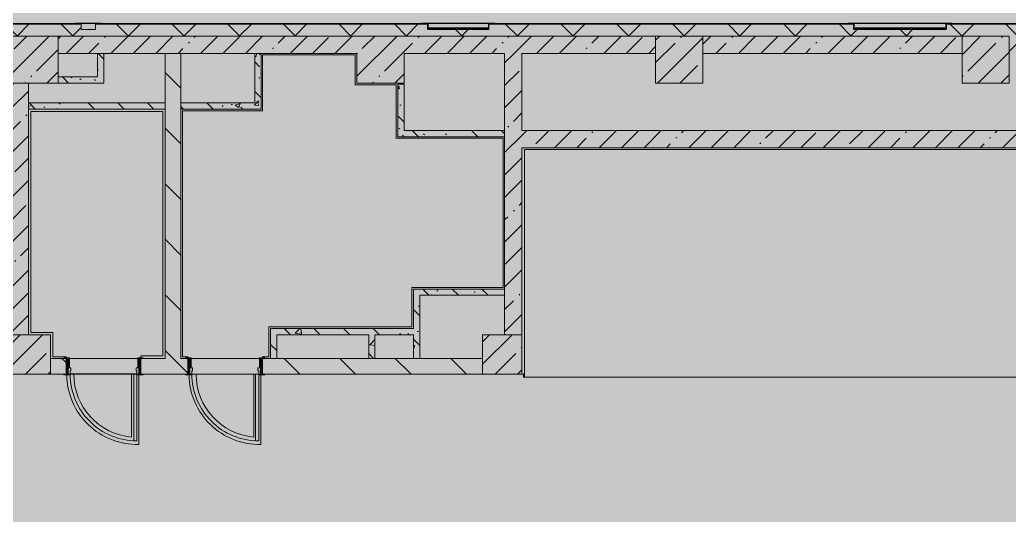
# Model space of a CAD drawing. Header units: millimetres. Extents: x -5507 to 191320, y -8553 to 29000.
# Drawn here: x 76161 to 88750, y 9105 to 15407 of the extents above; entities that cross this region are included whole.
import ezdxf

# ---------------------------------------------------------------- set-up
doc = ezdxf.new("R2010")
doc.units = ezdxf.units.MM
for name, color, linetype, lineweight in [('A-DETL-2', 7, 'Continuous', 5), ('A-WALL-4', 7, 'Continuous', 5), ('I-WALL-2', 7, 'Continuous', 5), ('S-COLS-2', 7, 'Continuous', 5)]:
    doc.layers.add(name, color=color, linetype=linetype, lineweight=lineweight)
doc.layers.add('A-DETL-GENF-4', color=7, linetype='Continuous', lineweight=9, true_color=0xc0c0c0, transparency=0.4)
for name, color, linetype, lineweight, true_color in [('A-DOOR-1', 7, 'Continuous', 5, 0xaaaaaa), ('A-DOOR-2', 7, 'Continuous', 5, 0xe2e2e2), ('A-DOOR-3', 7, 'Continuous', 5, 0xb7b7b7), ('A-DOOR-FRAM-1', 7, 'Continuous', 5, 0xe2e2e2), ('A-DOOR-FRAM-2', 7, 'Continuous', 5, 0xaaaaaa), ('A-DOOR-FRAM-3', 7, 'Continuous', 5, 0xb7b7b7), ('A-FLOR-1', 7, 'Continuous', 5, 0xb7b7b7), ('A-GENM-2', 7, 'Continuous', 5, 0x737373), ('A-GENM-3', 7, 'Continuous', 5, 0xa1a1a1), ('A-WALL-5', 7, 'Continuous', 5, 0x737373), ('A-WALL-6', 7, 'Continuous', 9, 0x737373), ('A-WALL-7', 7, 'Continuous', 5, 0xa1a1a1), ('I-WALL-3', 7, 'Continuous', 5, 0x737373), ('I-WALL-4', 7, 'Continuous', 5, 0x787878), ('S-COLS-1', 7, 'Continuous', 5, 0x737373)]:
    doc.layers.add(name, color=color, linetype=linetype, lineweight=lineweight, true_color=true_color)
pattern_1 = [(135, (62340, 0), (-353.553, -353.553), [])]
pattern_2 = [(135, (1826.41, 164.685), (-14.14214, -14.14214), []), (225, (1826.41, 164.685), (14.14214, -14.14214), [])]
pattern_3 = [(45, (-296.384, 164.685), (-14.1421, 14.1421), []), (135, (-296.384, 164.685), (-14.1421, -14.1421), [])]
pattern_4 = [(45, (62340, 0), (-285.123, 285.123), []), (45, (62625.1, 0), (-285.123, 285.123), [504.031, -100.806, 16.764, -84.042])]
pattern_5 = [(135, (62340, 0), (-377.171, -377.171), [533.4, -88.9, 17.78, -88.9]), (135, (62340, 376.94), (-377.171, -377.171), []), (50, (62340, 0), (637.645, -55.787), [66.675, -733.425]), (355, (62340, 0), (-123.35, 668.7), [53.34, -586.74]), (100.451, (62393.1, -4.65), (514.299, 612.908), [56.665, -623.315]), (46.184, (62340, 177.8), (948.776, -147.15), [100.012, -1100.137]), (96.636, (62419, 165.5), (830.91, 865.997), [84.998, -934.973]), (351.184, (62340, 177.8), (830.918, 865.99), [80.01, -880.11]), (21, (62428.9, 133.35), (530.651, -357.928), [66.675, -733.425]), (326, (62428.9, 133.35), (216.308, 644.658), [53.34, -586.74]), (71.451, (62473.1, 103.5), (746.96, 286.724), [56.665, -623.315]), (37.5, (62339.98, 0), (10.8105, 295.9426), [16.764, -562.864, 16.764, -578.866, -588.962]), (37.5, (62339.98, 0), (10.8105, 295.9426), [-1175.258, 16.764, -572.198]), (7.5, (62339.98, 0), (233.869, 350.6318), [16.764, -322.834, 16.764, -549.529, -224.472]), (7.5, (62339.98, 0), (233.869, 350.6318), [-905.891, 16.764, -207.708]), (327.5, (62141.73, 0), (474.5678, -20.0513), [16.764, -205.486, 16.764, -676.656, -920.115]), (327.5, (62141.73, 0), (474.5678, -20.0513), [-915.67, 16.764, -903.351]), (317.5, (62052.83, 0), (518.452, 88.9934), [16.764, -272.161, 16.764, -443.738, -653.415]), (317.5, (62052.83, 0), (518.452, 88.9934), [-749.427, 16.764, -636.651])]

# ---------------------------------------------------------------- blocks, each defined once
blk = doc.blocks.new('BSC_Колонна _Прямоугольная - 600х600-V40-3_5_1_птичка')
at = {"layer": 'S-COLS-2'}
h = blk.add_hatch(dxfattribs=at)
h.set_pattern_fill('FP_58', color=256, style=0, pattern_type=2)
h.set_pattern_definition([(45, (-14010, -14900), (-285.123, 285.123), []), (45, (-13724.88, -14900), (-285.123, 285.123), [504.031, -100.806, 16.764, -84.042])])
h.paths.add_polyline_path([(300, -300), (300, 300), (-300, 300), (-300, -300), (-24, -300)])
at = {"layer": 'S-COLS-1'}
for p, q in [((300, 300), (-300, 300)), ((-300, 300), (-300, -300)), ((300, -300), (300, 300)), ((-300, -300), (300, -300))]:
    blk.add_line(p, q, dxfattribs=at)
blk = doc.blocks.new('BSC_Колонна _Прямоугольная - 600х600-V42-3_5_1_птичка')
at = {"layer": 'S-COLS-2'}
h = blk.add_hatch(dxfattribs=at)
h.set_pattern_fill('FP_60', color=256, style=0, pattern_type=2)
h.set_pattern_definition([(45, (-26110, -14900), (-285.123, 285.123), []), (45, (-25824.88, -14900), (-285.123, 285.123), [504.031, -100.806, 16.764, -84.042])])
h.paths.add_polyline_path([(300, -300), (300, 300), (-300, 300), (-300, -300)])
at = {"layer": 'S-COLS-1'}
for p, q in [((300, 300), (-300, 300)), ((-300, 300), (-300, -300)), ((300, -300), (300, 300)), ((-300, -300), (300, -300))]:
    blk.add_line(p, q, dxfattribs=at)
blk = doc.blocks.new('110_Дверь_СКБ_1Ст_Внутренняя1 - Д-7_п__950x2100h_Туалет EW30-32897972-3_5_1_птичка')
at = {"layer": 'A-DOOR-1'}
h = blk.add_hatch(dxfattribs=at)
h.set_pattern_fill('FP_68', color=256, style=0, pattern_type=2)
h.set_pattern_definition(pattern_2)
h.paths.add_polyline_path([(487, 100), (462, 100), (462, -100), (487, -100)])
at = {"layer": 'A-DOOR-2'}
h = blk.add_hatch(color=256, dxfattribs=at)
h.paths.add_polyline_path([(437, 100), (437, 60), (427, 60), (427, 20), (462, 20), (462, 100)])
h.paths.add_polyline_path([(-413, 100), (-438, 100), (-438, 20), (-403, 20), (-403, 60), (-413, 60)])
at = {"layer": 'A-DOOR-FRAM-1'}
for points in [[(-413, 950), (-413, 100), (-373, 100), (-373, 950)], [(-493, 108), (-493, 100), (-423, 100), (-423, 108)], [(-423, 20), (-438, 20), (-438, -100), (-423, -100)], [(517, 108), (447, 108), (447, 100), (517, 100)], [(462, 20), (447, 20), (447, -100), (462, -100)], [(-493, -100), (-493, -108), (-423, -108), (-423, -100)], [(447, -100), (447, -108), (517, -108), (517, -100)]]:
    blk.add_hatch(color=256, dxfattribs=at).paths.add_polyline_path(points)
at = {"layer": 'A-DOOR-FRAM-2'}
h = blk.add_hatch(dxfattribs=at)
h.set_pattern_fill('FP_69', color=256, style=0, pattern_type=2)
h.set_pattern_definition(pattern_3)
h.paths.add_polyline_path([(-438, 100), (-463, 100), (-463, -100), (-438, -100)])
at = {"layer": 'A-DOOR-3'}
for p, q in [((-413, 950), (-413, 100)), ((-373, 950), (-413, 950)), ((-373, 100), (-373, 950)), ((-413, 100), (-373, 100))]:
    blk.add_line(p, q, dxfattribs=at)
blk.add_arc((-413, 100), 850, 360, 90, dxfattribs=at)
at = {"layer": 'A-DOOR-FRAM-3'}
for p, q in [((-423, 108), (-493, 108)), ((-493, 108), (-493, 100)), ((-493, 100), (-423, 100)), ((-438, 100), (-463, 100)), ((-463, 100), (-463, -100)), ((-413, 100), (-438, 100)), ((-438, 100), (-438, 20)), ((-438, -100), (-438, 100)), ((-423, 100), (-438, 100)), ((-438, 100), (-438, 99)), ((-438, 99), (-423, 99)), ((-438, 20), (-403, 20)), ((-423, 20), (-438, 20)), ((-438, 20), (-438, -100)), ((-423, 100), (-423, 108)), ((-423, 99), (-423, 100)), ((-423, -100), (-423, 20)), ((-413, 60), (-413, 100)), ((-403, 60), (-413, 60)), ((-403, 20), (-403, 60)), ((437, 60), (427, 60)), ((427, 60), (427, 20)), ((427, 20), (462, 20)), ((437, 100), (437, 60)), ((462, 100), (437, 100)), ((517, 108), (447, 108)), ((447, 108), (447, 100)), ((462, 100), (447, 100)), ((447, 100), (447, 99)), ((447, 100), (517, 100)), ((447, 99), (462, 99)), ((462, 20), (447, 20)), ((447, 20), (447, -100)), ((462, 20), (462, 100)), ((487, 100), (462, 100)), ((462, 100), (462, -100)), ((462, 99), (462, 100)), ((462, -100), (462, 20)), ((487, -100), (487, 100)), ((517, 100), (517, 108)), ((-423, -100), (-493, -100)), ((-493, -100), (-493, -108)), ((-493, -108), (-423, -108)), ((-463, -100), (-438, -100)), ((-438, -100), (-423, -100)), ((-423, -108), (-423, -100)), ((447, -100), (462, -100)), ((517, -100), (447, -100)), ((447, -100), (447, -108)), ((447, -108), (517, -108)), ((462, -100), (487, -100)), ((517, -108), (517, -100))]:
    blk.add_line(p, q, dxfattribs=at)
blk = doc.blocks.new('110_Дверь_СКБ_1Ст_Внутренняя1 - Д-7_п__950x2100h_Туалет-32491181-3_5_1_птичка')
at = {"layer": 'A-DOOR-1'}
h = blk.add_hatch(dxfattribs=at)
h.set_pattern_fill('FP_68', color=256, style=0, pattern_type=2)
h.set_pattern_definition(pattern_2)
h.paths.add_polyline_path([(487, 100), (462, 100), (462, -100), (487, -100)])
at = {"layer": 'A-DOOR-2'}
h = blk.add_hatch(color=256, dxfattribs=at)
h.paths.add_polyline_path([(437, 100), (437, 60), (427, 60), (427, 20), (462, 20), (462, 100)])
h.paths.add_polyline_path([(-413, 100), (-438, 100), (-438, 20), (-403, 20), (-403, 60), (-413, 60)])
at = {"layer": 'A-DOOR-FRAM-1'}
for points in [[(-413, 950), (-413, 100), (-373, 100), (-373, 950)], [(-493, 108), (-493, 100), (-423, 100), (-423, 108)], [(-423, 20), (-438, 20), (-438, -100), (-423, -100)], [(517, 108), (447, 108), (447, 100), (517, 100)], [(462, 20), (447, 20), (447, -100), (462, -100)], [(-493, -100), (-493, -108), (-423, -108), (-423, -100)], [(447, -100), (447, -108), (517, -108), (517, -100)]]:
    blk.add_hatch(color=256, dxfattribs=at).paths.add_polyline_path(points)
at = {"layer": 'A-DOOR-FRAM-2'}
h = blk.add_hatch(dxfattribs=at)
h.set_pattern_fill('FP_69', color=256, style=0, pattern_type=2)
h.set_pattern_definition(pattern_3)
h.paths.add_polyline_path([(-438, 100), (-463, 100), (-463, -100), (-438, -100)])
at = {"layer": 'A-DOOR-3'}
for p, q in [((-413, 950), (-413, 100)), ((-373, 950), (-413, 950)), ((-373, 100), (-373, 950)), ((-413, 100), (-373, 100))]:
    blk.add_line(p, q, dxfattribs=at)
blk.add_arc((-413, 100), 850, 360, 90, dxfattribs=at)
at = {"layer": 'A-DOOR-FRAM-3'}
for p, q in [((-423, 108), (-493, 108)), ((-493, 108), (-493, 100)), ((-493, 100), (-423, 100)), ((-438, 100), (-463, 100)), ((-463, 100), (-463, -100)), ((-413, 100), (-438, 100)), ((-438, 100), (-438, 20)), ((-438, -100), (-438, 100)), ((-423, 100), (-438, 100)), ((-438, 100), (-438, 99)), ((-438, 99), (-423, 99)), ((-438, 20), (-403, 20)), ((-423, 20), (-438, 20)), ((-438, 20), (-438, -100)), ((-423, 100), (-423, 108)), ((-423, 99), (-423, 100)), ((-423, -100), (-423, 20)), ((-413, 60), (-413, 100)), ((-403, 60), (-413, 60)), ((-403, 20), (-403, 60)), ((437, 60), (427, 60)), ((427, 60), (427, 20)), ((427, 20), (462, 20)), ((437, 100), (437, 60)), ((462, 100), (437, 100)), ((517, 108), (447, 108)), ((447, 108), (447, 100)), ((462, 100), (447, 100)), ((447, 100), (447, 99)), ((447, 100), (517, 100)), ((447, 99), (462, 99)), ((462, 20), (447, 20)), ((447, 20), (447, -100)), ((462, 20), (462, 100)), ((487, 100), (462, 100)), ((462, 100), (462, -100)), ((462, 99), (462, 100)), ((462, -100), (462, 20)), ((487, -100), (487, 100)), ((517, 100), (517, 108)), ((-423, -100), (-493, -100)), ((-493, -100), (-493, -108)), ((-493, -108), (-423, -108)), ((-463, -100), (-438, -100)), ((-438, -100), (-423, -100)), ((-423, -108), (-423, -100)), ((447, -100), (462, -100)), ((517, -100), (447, -100)), ((447, -100), (447, -108)), ((447, -108), (517, -108)), ((462, -100), (487, -100)), ((517, -108), (517, -100))]:
    blk.add_line(p, q, dxfattribs=at)
blk = doc.blocks.new('BSC_Колонна _Прямоугольная - 500х500-V77-3_5_1_птичка')
at = {"layer": 'S-COLS-2'}
h = blk.add_hatch(dxfattribs=at)
h.set_pattern_fill('FP_101', color=256, style=0, pattern_type=2)
h.set_pattern_definition([(45, (-19960, -11150), (-285.123, 285.123), []), (45, (-19674.88, -11150), (-285.123, 285.123), [504.031, -100.806, 16.764, -84.042])])
h.paths.add_polyline_path([(250, -250), (250, 250), (-250, 250), (-250, -250)])
at = {"layer": 'S-COLS-1'}
for p, q in [((250, 250), (-250, 250)), ((-250, 250), (-250, -250)), ((250, -250), (250, 250)), ((-250, -250), (250, -250))]:
    blk.add_line(p, q, dxfattribs=at)
blk = doc.blocks.new('BSC_Колонна _Прямоугольная - 500х500-V115-3_5_1_птичка')
at = {"layer": 'S-COLS-2'}
h = blk.add_hatch(dxfattribs=at)
h.set_pattern_fill('FP_124', color=256, style=0, pattern_type=2)
h.set_pattern_definition([(45, (-13960, -11150), (-285.123, 285.123), []), (45, (-13674.88, -11150), (-285.123, 285.123), [504.031, -100.806, 16.764, -84.042])])
h.paths.add_polyline_path([(250, -250), (250, 250), (-250, 250), (-250, -250), (26, -250)])
at = {"layer": 'S-COLS-1'}
for p, q in [((250, 250), (-250, 250)), ((-250, 250), (-250, -250)), ((250, -250), (250, 250)), ((-250, -250), (250, -250))]:
    blk.add_line(p, q, dxfattribs=at)
blk = doc.blocks.new('BSC_Колонна _Прямоугольная - 600х600-V116-3_5_1_птичка')
at = {"layer": 'S-COLS-2'}
h = blk.add_hatch(dxfattribs=at)
h.set_pattern_fill('FP_125', color=256, style=0, pattern_type=2)
h.set_pattern_definition([(45, (-22210, -14900), (-285.123, 285.123), []), (45, (-21924.88, -14900), (-285.123, 285.123), [504.031, -100.806, 16.764, -84.042])])
h.paths.add_polyline_path([(300, -300), (300, 300), (-300, 300), (-300, -300)])
at = {"layer": 'S-COLS-1'}
for p, q in [((300, 300), (-300, 300)), ((-300, 300), (-300, -300)), ((300, -300), (300, 300)), ((-300, -300), (300, -300))]:
    blk.add_line(p, q, dxfattribs=at)
blk = doc.blocks.new('Полоса с поворотом - Полоса с поворотом-23831239-3_5_1_птичка')
at = {"layer": 'A-GENM-2'}
for p, q in [((24437, 15363), (25603, 15363)), ((25603, 15306), (24437, 15306)), ((24437, 15298), (25603, 15298))]:
    blk.add_line(p, q, dxfattribs=at)
blk = doc.blocks.new('Уголок вложенный - Уголок вложенный-23831105-3_5_1_птичка')
at = {"layer": 'A-GENM-2'}
for p, q in [((29164, 15365), (29244, 15365)), ((29164, 15361), (29164, 15365)), ((29244, 15365), (29244, 15285)), ((29237, 15288), (29237, 15349)), ((29244, 15285), (29240, 15285))]:
    blk.add_line(p, q, dxfattribs=at)
at = {"layer": 'A-GENM-2', "flags": 128}
for points in [[(29167, 15358), (29166, 15358), (29166, 15358), (29165, 15359), (29165, 15359), (29164, 15360), (29164, 15360), (29164, 15361)], [(29237, 15349), (29237, 15351), (29236, 15353), (29235, 15355), (29234, 15356), (29232, 15357), (29230, 15358), (29228, 15358)], [(29240, 15285), (29239, 15285), (29239, 15285), (29238, 15286), (29238, 15286), (29237, 15287), (29237, 15287), (29237, 15288)]]:
    blk.add_lwpolyline(points, dxfattribs=at)
at = {"layer": 'A-GENM-3'}
blk.add_line((29228, 15358), (29167, 15358), dxfattribs=at)
blk = doc.blocks.new('Уголок вложенный - Уголок вложенный-V129-3_5_1_птичка')
at = {"layer": 'A-GENM-2'}
for p, q in [((30010, 15365), (30090, 15365)), ((30010, 15285), (30010, 15365)), ((30090, 15365), (30090, 15361)), ((30014, 15285), (30010, 15285)), ((30017, 15349), (30017, 15288))]:
    blk.add_line(p, q, dxfattribs=at)
at = {"layer": 'A-GENM-2', "flags": 128}
for points in [[(30090, 15361), (30090, 15360), (30090, 15360), (30089, 15359), (30089, 15359), (30088, 15358), (30088, 15358), (30087, 15358)], [(30017, 15288), (30017, 15287), (30017, 15287), (30016, 15286), (30016, 15286), (30015, 15285), (30015, 15285), (30014, 15285)], [(30026, 15358), (30024, 15358), (30022, 15357), (30020, 15356), (30019, 15355), (30018, 15353), (30017, 15351), (30017, 15349)]]:
    blk.add_lwpolyline(points, dxfattribs=at)
at = {"layer": 'A-GENM-3'}
blk.add_line((30087, 15358), (30026, 15358), dxfattribs=at)
blk = doc.blocks.new('Уголок вложенный - Уголок вложенный-23831240-3_5_1_птичка')
at = {"layer": 'A-GENM-2'}
for p, q in [((24437, 15365), (25603, 15365)), ((25603, 15285), (24437, 15285))]:
    blk.add_line(p, q, dxfattribs=at)
at = {"layer": 'A-GENM-2', "flags": 128}
for points in [[(24430, 15349), (24430, 15351), (24429, 15353), (24428, 15355), (24427, 15356), (24425, 15357), (24423, 15358), (24421, 15358)], [(25619, 15358), (25617, 15358), (25615, 15357), (25614, 15356), (25612, 15355), (25611, 15353), (25610, 15351), (25610, 15349)]]:
    blk.add_lwpolyline(points, dxfattribs=at)
blk = doc.blocks.new('Полоса с поворотом - Полоса с поворотом-23831104-3_5_1_птичка')
at = {"layer": 'A-GENM-2'}
for p, q in [((19017, 15363), (19783, 15363)), ((19783, 15306), (19017, 15306)), ((19017, 15298), (19783, 15298))]:
    blk.add_line(p, q, dxfattribs=at)
blk = doc.blocks.new('Уголок вложенный - Уголок вложенный-V130-3_5_1_птичка')
at = {"layer": 'A-GENM-2'}
for p, q in [((29244, 15365), (30010, 15365)), ((30010, 15285), (29244, 15285))]:
    blk.add_line(p, q, dxfattribs=at)
at = {"layer": 'A-GENM-2', "flags": 128}
for points in [[(29237, 15349), (29237, 15351), (29236, 15353), (29235, 15355), (29234, 15356), (29232, 15357), (29230, 15358), (29228, 15358)], [(30026, 15358), (30024, 15358), (30022, 15357), (30020, 15356), (30019, 15355), (30018, 15353), (30017, 15351), (30017, 15349)]]:
    blk.add_lwpolyline(points, dxfattribs=at)
blk = doc.blocks.new('Уголок вложенный - Уголок вложенный-23964580-3_5_1_птичка')
at = {"layer": 'A-GENM-2'}
for p, q in [((14530, 15361), (14530, 15365)), ((14603, 15288), (14603, 15349)), ((14610, 15285), (14606, 15285))]:
    blk.add_line(p, q, dxfattribs=at)
at = {"layer": 'A-GENM-2', "flags": 128}
for points in [[(14533, 15358), (14532, 15358), (14532, 15358), (14531, 15359), (14531, 15359), (14530, 15360), (14530, 15360), (14530, 15361)], [(14603, 15349), (14603, 15351), (14602, 15353), (14601, 15355), (14600, 15356), (14598, 15357), (14596, 15358), (14594, 15358)], [(14606, 15285), (14605, 15285), (14605, 15285), (14604, 15286), (14604, 15286), (14603, 15287), (14603, 15287), (14603, 15288)]]:
    blk.add_lwpolyline(points, dxfattribs=at)
at = {"layer": 'A-GENM-3'}
blk.add_line((14594, 15358), (14533, 15358), dxfattribs=at)
blk = doc.blocks.new('Уголок вложенный - Уголок вложенный-V138-3_5_1_птичка')
at = {"layer": 'A-GENM-2'}
for p, q in [((14856, 15365), (14856, 15361)), ((14780, 15285), (14776, 15285)), ((14783, 15349), (14783, 15288))]:
    blk.add_line(p, q, dxfattribs=at)
at = {"layer": 'A-GENM-2', "flags": 128}
for points in [[(14856, 15361), (14856, 15360), (14856, 15360), (14855, 15359), (14855, 15359), (14854, 15358), (14854, 15358), (14853, 15358)], [(14783, 15288), (14783, 15287), (14783, 15287), (14782, 15286), (14782, 15286), (14781, 15285), (14781, 15285), (14780, 15285)], [(14792, 15358), (14790, 15358), (14788, 15357), (14786, 15356), (14785, 15355), (14784, 15353), (14783, 15351), (14783, 15349)]]:
    blk.add_lwpolyline(points, dxfattribs=at)
at = {"layer": 'A-GENM-3'}
blk.add_line((14853, 15358), (14792, 15358), dxfattribs=at)
blk = doc.blocks.new('Уголок вложенный - Уголок вложенный-V139-3_5_1_птичка')
at = {"layer": 'A-GENM-2'}
blk.add_line((14776, 15285), (14610, 15285), dxfattribs=at)
at = {"layer": 'A-GENM-2', "flags": 128}
for points in [[(14598, 15357), (14596, 15358), (14594, 15358)], [(14792, 15358), (14790, 15358), (14788, 15357)]]:
    blk.add_lwpolyline(points, dxfattribs=at)
blk = doc.blocks.new('Уголок вложенный - Уголок вложенный-V140-3_5_1_птичка')
at = {"layer": 'A-GENM-2'}
for p, q in [((14530, 15365), (14856, 15365)), ((14530, 15365), (14530, 15361)), ((14856, 15361), (14856, 15365)), ((14603, 15349), (14603, 15288)), ((14606, 15285), (14780, 15285)), ((14783, 15288), (14783, 15349))]:
    blk.add_line(p, q, dxfattribs=at)
at = {"layer": 'A-GENM-2', "flags": 128}
for points in [[(14530, 15361), (14530, 15360), (14530, 15360), (14531, 15359), (14531, 15359), (14532, 15358), (14532, 15358), (14533, 15358)], [(14853, 15358), (14854, 15358), (14854, 15358), (14855, 15359), (14855, 15359), (14856, 15360), (14856, 15360), (14856, 15361)], [(14594, 15358), (14596, 15358), (14598, 15357), (14600, 15356), (14601, 15355), (14602, 15353), (14603, 15351), (14603, 15349)], [(14603, 15288), (14603, 15287), (14603, 15287), (14604, 15286), (14604, 15286), (14605, 15285), (14605, 15285), (14606, 15285)], [(14780, 15285), (14781, 15285), (14781, 15285), (14782, 15286), (14782, 15286), (14783, 15287), (14783, 15287), (14783, 15288)], [(14783, 15349), (14783, 15351), (14784, 15353), (14785, 15355), (14786, 15356), (14788, 15357), (14790, 15358), (14792, 15358)]]:
    blk.add_lwpolyline(points, dxfattribs=at)
at = {"layer": 'A-GENM-3'}
blk.add_line((14533, 15358), (14853, 15358), dxfattribs=at)

msp = doc.modelspace()

# ---------------------------------------------------------------- hatches: boundary and pattern name
at = {"layer": 'A-DETL-GENF-4'}
for points in [[(61411.3, 14774.9), (62072, 14774.9), (62072, 15358), (101100, 15358), (101100, 23888.3), (96268.1, 23888.3), (96268.1, 27398.1), (59930.9, 27398.1), (59930.9, 14774.9), (60945.3, 14774.9)], [(98698.7, -258), (100650, -258), (100650, 15358), (62072, 15358), (62072, -258), (97766.6, -258)]]:
    msp.add_hatch(color=256, dxfattribs=at).paths.add_polyline_path(points)
at = {"layer": 'A-WALL-4'}
h = msp.add_hatch(dxfattribs=at)
h.set_pattern_fill('FP_66', color=256, style=0, pattern_type=2)
h.set_pattern_definition([(45, (62340, 0), (-353.5534, 353.5534), []), (135, (62340, 0), (-353.5534, -353.5534), [])])
h.paths.add_polyline_path([(91241.3, 15200), (94450, 15200), (94450, 15350), (92357, 15349), (92357, 15288), (92350, 15285), (91577, 15288), (91577, 15350), (87950.2, 15349), (87950.2, 15288), (87943.2, 15285), (86770.2, 15288), (86770.2, 15350), (82130, 15349), (82130, 15288), (82123, 15285), (81350, 15288), (81350, 15350), (77123, 15349), (77123, 15288), (77116, 15285), (76943, 15288), (76942.8, 15350), (75200, 15350), (75200, 15200), (89376.9, 15200)])
h.paths.add_polyline_path([(100650, 15200), (100650, 15350), (100150, 15350), (100150, 15200), (100563.1, 15200)])
h.paths.add_polyline_path([(97000, 15200), (97750, 15200), (97750, 15350), (97000, 15350)])
h.paths.add_polyline_path([(95950, 15200), (96100, 15200), (96100, 15350), (95950, 15350), (95950, 15271.3)])
h.paths.add_polyline_path([(68868.8, 15200), (69100, 15200), (69100, 15350), (62380, 15350), (62380, 15293), (62230, 15293), (62230, 15200), (68500, 15200)])
h.paths.add_polyline_path([(72100, 15200), (72100, 15350), (71500, 15350), (71500, 15200), (71665.4, 15200)])
h.paths.add_polyline_path([(70600, 15200), (70600, 15350), (70000, 15350), (70000, 15200)])
h.paths.add_polyline_path([(95580, 15200), (95575, 15350), (95350, 15350), (95350, 15200)])
at = {"layer": 'I-WALL-2'}
h = msp.add_hatch(dxfattribs=at)
h.set_pattern_fill('FP_62', color=256, style=0, pattern_type=2)
h.set_pattern_definition(pattern_4)
h.paths.add_polyline_path([(94450, 14980), (94450, 15200), (92950, 15200), (92950, 14980), (94101.2, 14980)])
h.paths.add_polyline_path([(77150, 14980), (80450.2, 14980), (80450.2, 15200), (76650, 15200), (76650, 14980)])
h.paths.add_polyline_path([(92350, 14980), (92350, 15200), (88750, 15200), (88750, 14980), (92173.4, 14980)])
h.paths.add_polyline_path([(88150, 14980), (88150, 15200), (84850, 15200), (84850, 14980), (87512.5, 14980)])
h.paths.add_polyline_path([(81050.2, 14980), (84250, 14980), (84250, 15200), (81050.2, 15200)])
h = msp.add_hatch(dxfattribs=at)
h.set_pattern_fill('FP_65', color=256, style=0, pattern_type=2)
h.set_pattern_definition(pattern_1)
h.paths.add_polyline_path([(78190.7, 11100), (78210, 11100), (78210, 14980), (78010, 14980), (78010, 11100)])
h = msp.add_hatch(dxfattribs=at)
h.set_pattern_fill('FP_62', color=256, style=0, pattern_type=2)
h.set_pattern_definition(pattern_4)
h.paths.add_polyline_path([(82550, 11400), (82550, 14980), (82330, 14980), (82330, 11400)])
h = msp.add_hatch(dxfattribs=at)
h.set_pattern_fill('FP_62', color=256, style=0, pattern_type=2)
h.set_pattern_definition(pattern_4)
h.paths.add_polyline_path([(76051, 11400), (76271, 11400), (76271, 14600), (76051, 14600), (76051, 11900)])
h = msp.add_hatch(dxfattribs=at)
h.set_pattern_fill('FP_62', color=256, style=0, pattern_type=2)
h.set_pattern_definition(pattern_4)
h.paths.add_polyline_path([(93350, 13780), (93350, 14000), (82550, 14000), (82550, 13780), (93105.6, 13780)])
h = msp.add_hatch(dxfattribs=at)
h.set_pattern_fill('FP_65', color=256, style=0, pattern_type=2)
h.set_pattern_definition(pattern_1)
h.paths.add_polyline_path([(82050, 10900), (82050, 11100), (79250, 11100), (79250, 10900), (81919.4, 10900)])
h.paths.add_polyline_path([(78300, 10900), (78300, 11100), (77701, 11100), (77701, 10900), (78270, 10900)])
h.paths.add_polyline_path([(76721, 10900), (76751, 10900), (76751, 11100), (76550, 11100), (76550, 10900)])
at = {"layer": 'I-WALL-4'}
h = msp.add_hatch(dxfattribs=at)
h.set_pattern_fill('FP_72', color=256, style=0, pattern_type=2)
h.set_pattern_definition(pattern_5)
h.paths.add_polyline_path([(77230, 14680), (77230, 14980), (77150, 14980), (77150, 14680)])
h = msp.add_hatch(dxfattribs=at)
h.set_pattern_fill('FP_72', color=256, style=0, pattern_type=2)
h.set_pattern_definition(pattern_5)
h.paths.add_polyline_path([(79230, 14350), (79230, 14980), (79150, 14980), (79150, 14350)])
h = msp.add_hatch(dxfattribs=at)
h.set_pattern_fill('FP_72', color=256, style=0, pattern_type=2)
h.set_pattern_definition(pattern_5)
h.paths.add_polyline_path([(76650, 14600), (77230, 14600), (77230, 14680), (76650, 14680)])
h = msp.add_hatch(dxfattribs=at)
h.set_pattern_fill('FP_72', color=256, style=0, pattern_type=2)
h.set_pattern_definition(pattern_5)
h.paths.add_polyline_path([(81050.2, 13920), (81050.2, 14590), (80970.2, 14590), (80970.2, 13920)])
h = msp.add_hatch(dxfattribs=at)
h.set_pattern_fill('FP_72', color=256, style=0, pattern_type=2)
h.set_pattern_definition(pattern_5)
h.paths.add_polyline_path([(78010, 14270), (78010, 14350), (76271, 14350), (76271, 14270), (76326.3, 14270)])
h = msp.add_hatch(dxfattribs=at)
h.set_pattern_fill('FP_72', color=256, style=0, pattern_type=2)
h.set_pattern_definition(pattern_5)
h.paths.add_polyline_path([(78210, 14270), (79230, 14270), (79230, 14350), (78210, 14350)])
h = msp.add_hatch(dxfattribs=at)
h.set_pattern_fill('FP_72', color=256, style=0, pattern_type=2)
h.set_pattern_definition(pattern_5)
h.paths.add_polyline_path([(82330, 13920), (82330, 14000), (81050.2, 14000), (81050.2, 13920), (81919.4, 13920)])
h = msp.add_hatch(dxfattribs=at)
h.set_pattern_fill('FP_72', color=256, style=0, pattern_type=2)
h.set_pattern_definition(pattern_5)
h.paths.add_polyline_path([(81250, 11100), (81250, 11981.9), (81170, 11981.9), (81170, 11100)])
h = msp.add_hatch(dxfattribs=at)
h.set_pattern_fill('FP_72', color=256, style=0, pattern_type=2)
h.set_pattern_definition(pattern_5)
h.paths.add_polyline_path([(82330, 11901.9), (82330, 11981.9), (81250, 11981.9), (81250, 11901.9), (81919.4, 11901.9)])
h = msp.add_hatch(dxfattribs=at)
h.set_pattern_fill('FP_72', color=256, style=0, pattern_type=2)
h.set_pattern_definition(pattern_5)
h.paths.add_polyline_path([(79350, 11100), (79430, 11100), (79430, 11480), (79350, 11480), (79350, 11222.1)])
h = msp.add_hatch(dxfattribs=at)
h.set_pattern_fill('FP_72', color=256, style=0, pattern_type=2)
h.set_pattern_definition(pattern_5)
h.paths.add_polyline_path([(80680, 11400), (81170, 11400), (81170, 11480), (79430, 11480), (79430, 11400), (80600, 11400)])
h = msp.add_hatch(dxfattribs=at)
h.set_pattern_fill('FP_72', color=256, style=0, pattern_type=2)
h.set_pattern_definition(pattern_5)
h.paths.add_polyline_path([(80680, 11100), (80680, 11400), (80600, 11400), (80600, 11100)])
at = {"layer": 'S-COLS-2'}
h = msp.add_hatch(dxfattribs=at)
h.set_pattern_fill('FP_62', color=256, style=0, pattern_type=2)
h.set_pattern_definition(pattern_4)
h.paths.add_polyline_path([(80450.2, 14600), (81050.2, 14600), (81050.2, 15200), (80450.2, 15200), (80450.2, 14692.9)])

# ---------------------------------------------------------------- linework, layer by layer
at = {"layer": 'A-DETL-2'}
msp.add_line((62072, 15358), (100650, 15358), dxfattribs=at)
at = {"layer": 'A-FLOR-1'}
for p, q in [((80430.2, 14960), (79250, 14960)), ((79250, 14960), (79250, 14250)), ((80430.2, 14580), (80430.2, 14960)), ((80950.2, 14580), (80430.2, 14580)), ((80950.2, 13900), (80950.2, 14580)), ((77979, 14239), (76302, 14239)), ((76302, 14239), (76302, 11431)), ((77979, 11131), (77979, 14239)), ((79250, 14250), (78230, 14250)), ((78230, 14250), (78230, 11120)), ((82310, 13900), (80950.2, 13900)), ((82310, 12000), (82310, 13900)), ((94122.2, 13759), (82582.2, 13759)), ((82582.2, 13759), (82582.2, 10859)), ((81150, 11500), (81150, 12000)), ((81150, 12000), (82310, 12000)), ((79330, 11120), (79330, 11500)), ((79330, 11500), (81150, 11500)), ((76302, 11431), (76581, 11431)), ((76581, 11431), (76581, 11120)), ((76581, 11120), (76751, 11120)), ((76751, 11120), (76751, 11108)), ((77701, 11108), (77701, 11131)), ((77701, 11131), (77979, 11131)), ((78230, 11120), (78300, 11120)), ((78300, 11120), (78300, 11108)), ((79250, 11108), (79250, 11120)), ((79250, 11120), (79330, 11120)), ((76848.9, 10899.9), (76791, 10899.9)), ((76801, 10901.4), (77651, 10901.4)), ((77611, 10899.9), (77583.9, 10899.9)), ((77583.9, 10899.9), (77583.9, 10097.9)), ((77661, 10899.9), (77651, 10899.9)), ((77673.9, 10005.1), (77673.9, 10892)), ((78403.9, 10899.9), (78340, 10899.9)), ((78350, 10900), (79160, 10900)), ((79160, 10899.9), (79138.9, 10899.9)), ((79138.9, 10899.9), (79138.9, 10097.9)), ((79210, 10899.9), (79200, 10899.9)), ((79228.9, 10005.1), (79228.9, 10892)), ((82571, 10900), (82550, 10900)), ((82571, 10859), (82571, 10900)), ((82571, 10859), (94122.2, 10859))]:
    msp.add_line(p, q, dxfattribs=at)
for centre, radius, start, end in [((77653.9, 10899.9), 895, 180.50534, 271.28046), ((77653.9, 10899.9), 805, 180, 265.01146), ((79208.9, 10899.9), 895, 180.50534, 271.28046), ((79208.9, 10899.9), 805, 180, 265.01146)]:
    msp.add_arc(centre, radius, start, end, dxfattribs=at)
at = {"layer": 'A-WALL-5'}
for p, q in [((76650, 15200), (84250, 15200)), ((84850, 15200), (88150, 15200))]:
    msp.add_line(p, q, dxfattribs=at)
at = {"layer": 'A-WALL-6'}
for p, q in [((76942, 15353), (75200, 15353)), ((76942.9, 15350), (75200, 15350)), ((81350.4, 15350), (77123.1, 15350)), ((81351.7, 15353), (77123.9, 15353)), ((86772, 15353), (82128.2, 15353)), ((86770.7, 15350), (82129.5, 15350)), ((91578.7, 15353), (87948.5, 15353)), ((91577.4, 15350), (87949.8, 15350)), ((80450.2, 15200), (76650, 15200)), ((84250, 15200), (81050.2, 15200)), ((88150, 15200), (84850, 15200)), ((77230, 14980), (77150, 14980)), ((78210, 14980), (78010, 14980)), ((79230, 14980), (79150, 14980)), ((76271, 14350), (76271, 14270)), ((78010, 14270), (78010, 14350)), ((78210, 14350), (78210, 14270)), ((82330, 13920), (82330, 14000)), ((82330, 11901.9), (82330, 11981.9)), ((79350, 11100), (79430, 11100)), ((80600, 11100), (80680, 11100)), ((81170, 11100), (81250, 11100))]:
    msp.add_line(p, q, dxfattribs=at)
at = {"layer": 'A-WALL-7'}
for p, q in [((76873, 15358), (62380, 15358)), ((76946.9, 15358), (76934, 15358)), ((77132, 15358), (77119, 15358)), ((81280, 15358), (77193, 15358)), ((81353.9, 15358), (81341, 15358)), ((82139, 15358), (82126, 15358)), ((86700.2, 15358), (82200, 15358)), ((86774.2, 15358), (86761.2, 15358)), ((87959.2, 15358), (87946.3, 15358)), ((91507, 15358), (88020.2, 15358))]:
    msp.add_line(p, q, dxfattribs=at)
at = {"layer": 'I-WALL-3'}
for p, q in [((76650, 14980), (77150, 14980)), ((77150, 14980), (77150, 14680)), ((77230, 14980), (78010, 14980)), ((77230, 14600), (77230, 14980)), ((78010, 14980), (78010, 14350)), ((78210, 14350), (78210, 14980)), ((78210, 14980), (79150, 14980)), ((79150, 14980), (79150, 14350)), ((79230, 14270), (79230, 14980)), ((79230, 14980), (80450.2, 14980)), ((81050.2, 14980), (82330, 14980)), ((82330, 14980), (82330, 14000)), ((82550, 14000), (82550, 14980)), ((82550, 14980), (84250, 14980)), ((84850, 14980), (88150, 14980)), ((77150, 14680), (76650, 14680)), ((76271, 14350), (76271, 14600)), ((76650, 14600), (77230, 14600)), ((80970.2, 14590), (80970.2, 13920)), ((81050.2, 14590), (80970.2, 14590)), ((81050.2, 14000), (81050.2, 14590)), ((78010, 14350), (76271, 14350)), ((76271, 14270), (78010, 14270)), ((76271, 11400), (76271, 14270)), ((78010, 14270), (78010, 11100)), ((79150, 14350), (78210, 14350)), ((78210, 11100), (78210, 14270)), ((78210, 14270), (79230, 14270)), ((82330, 14000), (81050.2, 14000)), ((93130, 14000), (82550, 14000)), ((80970.2, 13920), (82330, 13920)), ((82330, 13920), (82330, 11981.9)), ((82550, 11400), (82550, 13780)), ((82550, 13780), (94101.2, 13780)), ((81170, 11981.9), (81170, 11480)), ((82330, 11981.9), (81170, 11981.9)), ((81250, 11100), (81250, 11901.9)), ((81250, 11901.9), (82330, 11901.9)), ((82330, 11901.9), (82330, 11400)), ((79350, 11480), (79350, 11100)), ((81170, 11480), (79350, 11480)), ((79430, 11100), (79430, 11400)), ((79430, 11400), (80600, 11400)), ((80600, 11400), (80600, 11100)), ((80680, 11400), (81170, 11400)), ((80680, 11100), (80680, 11400)), ((81170, 11400), (81170, 11100)), ((76721, 11100), (76550, 11100)), ((76791, 11100), (77661, 11100)), ((78010, 11100), (77731, 11100)), ((78270, 11100), (78210, 11100)), ((78340, 11100), (79210, 11100)), ((79350, 11100), (79280, 11100)), ((80600, 11100), (79430, 11100)), ((81170, 11100), (80680, 11100)), ((82050, 11100), (81250, 11100)), ((76550, 10900), (76721, 10900)), ((77611, 10900), (76801, 10900)), ((77731, 10900), (78270, 10900)), ((79160, 10900), (78350, 10900)), ((79280, 10900), (82050, 10900))]:
    msp.add_line(p, q, dxfattribs=at)
at = {"layer": 'S-COLS-1'}
for p, q in [((81050.2, 15200), (80450.2, 15200)), ((80450.2, 14980), (80450.2, 14600)), ((81050.2, 14600), (81050.2, 14980)), ((80450.2, 14600), (81050.2, 14600))]:
    msp.add_line(p, q, dxfattribs=at)

# ---------------------------------------------------------------- block references
at = {"layer": 'A-DOOR-3', "rotation": 180}
for name, p in [('110_Дверь_СКБ_1Ст_Внутренняя1 - Д-7_п__950x2100h_Туалет-32491181-3_5_1_птичка', (77238.5, 11000)), ('110_Дверь_СКБ_1Ст_Внутренняя1 - Д-7_п__950x2100h_Туалет EW30-32897972-3_5_1_птичка', (78787.5, 11000))]:
    msp.add_blockref(name, p, dxfattribs=at)
at = {"layer": 'A-GENM-2'}
for name, p in [('Уголок вложенный - Уголок вложенный-23964580-3_5_1_птичка', (62340, 0)), ('Уголок вложенный - Уголок вложенный-V140-3_5_1_птичка', (62340, 0)), ('Уголок вложенный - Уголок вложенный-V138-3_5_1_птичка', (62340, 0)), ('Уголок вложенный - Уголок вложенный-23831105-3_5_1_птичка', (52113, 0)), ('Уголок вложенный - Уголок вложенный-V130-3_5_1_птичка', (52113, 0)), ('Полоса с поворотом - Полоса с поворотом-23831104-3_5_1_птичка', (62340, 0)), ('Уголок вложенный - Уголок вложенный-V129-3_5_1_птичка', (52113, 0)), ('Уголок вложенный - Уголок вложенный-23831105-3_5_1_птичка', (57533.2, 0)), ('Уголок вложенный - Уголок вложенный-23831240-3_5_1_птичка', (62340, 0)), ('Полоса с поворотом - Полоса с поворотом-23831239-3_5_1_птичка', (62340, 0)), ('Уголок вложенный - Уголок вложенный-V129-3_5_1_птичка', (57933.2, 0)), ('Уголок вложенный - Уголок вложенный-V139-3_5_1_птичка', (62340, 0))]:
    msp.add_blockref(name, p, dxfattribs=at)
at = {"layer": 'S-COLS-1'}
for name, p in [('BSC_Колонна _Прямоугольная - 600х600-V40-3_5_1_птичка', (76350, 14900)), ('BSC_Колонна _Прямоугольная - 600х600-V116-3_5_1_птичка', (84550, 14900)), ('BSC_Колонна _Прямоугольная - 600х600-V42-3_5_1_птичка', (88450, 14900)), ('BSC_Колонна _Прямоугольная - 500х500-V115-3_5_1_птичка', (76300, 11150)), ('BSC_Колонна _Прямоугольная - 500х500-V77-3_5_1_птичка', (82300, 11150))]:
    msp.add_blockref(name, p, dxfattribs=at)

doc.saveas('drawing.dxf')
